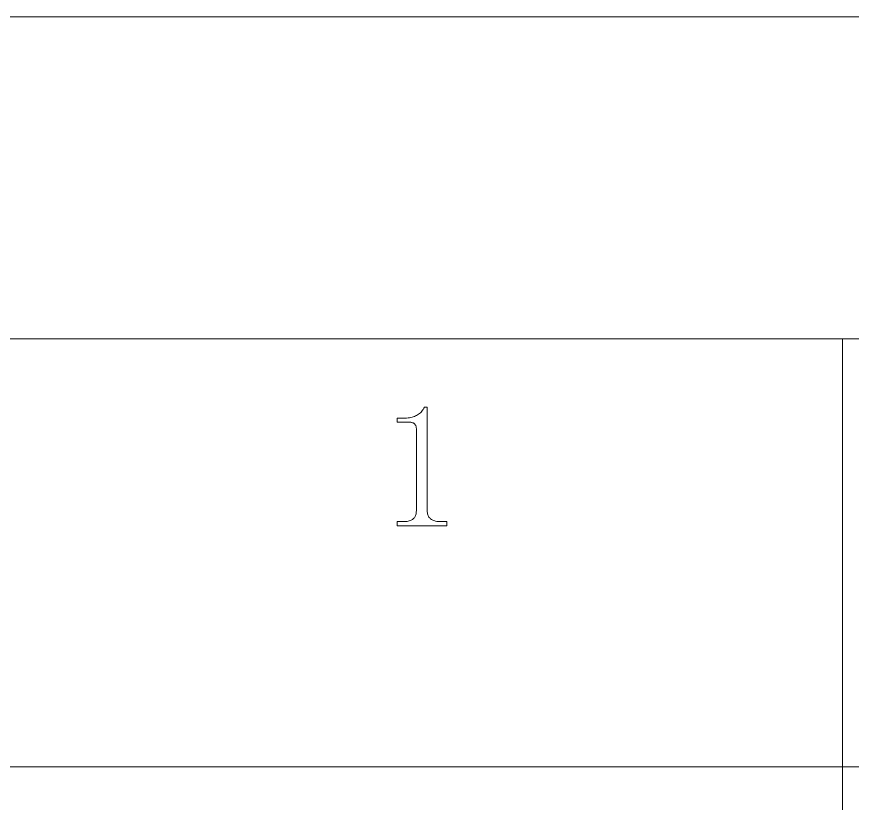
# Model space of a CAD drawing. Extents: x 1 to 297, y 1 to 210.
# Drawn here: x 231.19 to 241.71, y 56 to 65.9 of the extents above; entities that cross this region are included whole.
import ezdxf

# ---------------------------------------------------------------- set-up
doc = ezdxf.new("R2010")
doc.units = 0

msp = doc.modelspace()

# ---------------------------------------------------------------- linework, layer by layer
at = {"color": 7, "lineweight": 13}
for p, q in [((220.3, 65.898), (295.449, 65.898)), ((220.3, 61.841), (295.449, 61.841)), ((241.585, 61.841), (241.585, 29.51)), ((220.3, 56.453), (295.449, 56.453))]:
    msp.add_line(p, q, dxfattribs=at)
msp.add_lwpolyline([(236.357, 60.981), (236.357, 59.678), (236.357, 59.665), (236.359, 59.652), (236.361, 59.64), (236.364, 59.629), (236.368, 59.618), (236.372, 59.608), (236.378, 59.599), (236.384, 59.591), (236.392, 59.583), (236.4, 59.575), (236.409, 59.569), (236.418, 59.563), (236.428, 59.558), (236.439, 59.554), (236.451, 59.55), (236.463, 59.547), (236.476, 59.544), (236.49, 59.543), (236.505, 59.542), (236.52, 59.541), (236.605, 59.541), (236.605, 59.49), (235.98, 59.49), (235.98, 59.541), (236.057, 59.541), (236.073, 59.542), (236.089, 59.543), (236.104, 59.544), (236.118, 59.547), (236.131, 59.55), (236.143, 59.554), (236.154, 59.558), (236.164, 59.563), (236.173, 59.569), (236.181, 59.575), (236.188, 59.583), (236.195, 59.591), (236.201, 59.599), (236.206, 59.608), (236.21, 59.618), (236.213, 59.629), (236.216, 59.64), (236.218, 59.652), (236.219, 59.665), (236.22, 59.678), (236.22, 60.715), (236.219, 60.722), (236.219, 60.729), (236.218, 60.735), (236.216, 60.741), (236.214, 60.747), (236.212, 60.752), (236.209, 60.757), (236.206, 60.762), (236.202, 60.767), (236.198, 60.771), (236.194, 60.775), (236.189, 60.779), (236.183, 60.782), (236.178, 60.785), (236.171, 60.787), (236.165, 60.789), (236.158, 60.791), (236.15, 60.792), (236.142, 60.792), (236.134, 60.793), (235.98, 60.793), (235.98, 60.844), (236.057, 60.844), (236.077, 60.844), (236.096, 60.845), (236.115, 60.847), (236.133, 60.85), (236.15, 60.853), (236.166, 60.856), (236.182, 60.861), (236.197, 60.866), (236.211, 60.872), (236.224, 60.878), (236.236, 60.886), (236.248, 60.893), (236.26, 60.902), (236.271, 60.911), (236.281, 60.921), (236.29, 60.932), (236.299, 60.943), (236.308, 60.955), (236.315, 60.968), (236.323, 60.981)], close=True, dxfattribs=at)

doc.saveas('drawing.dxf')
